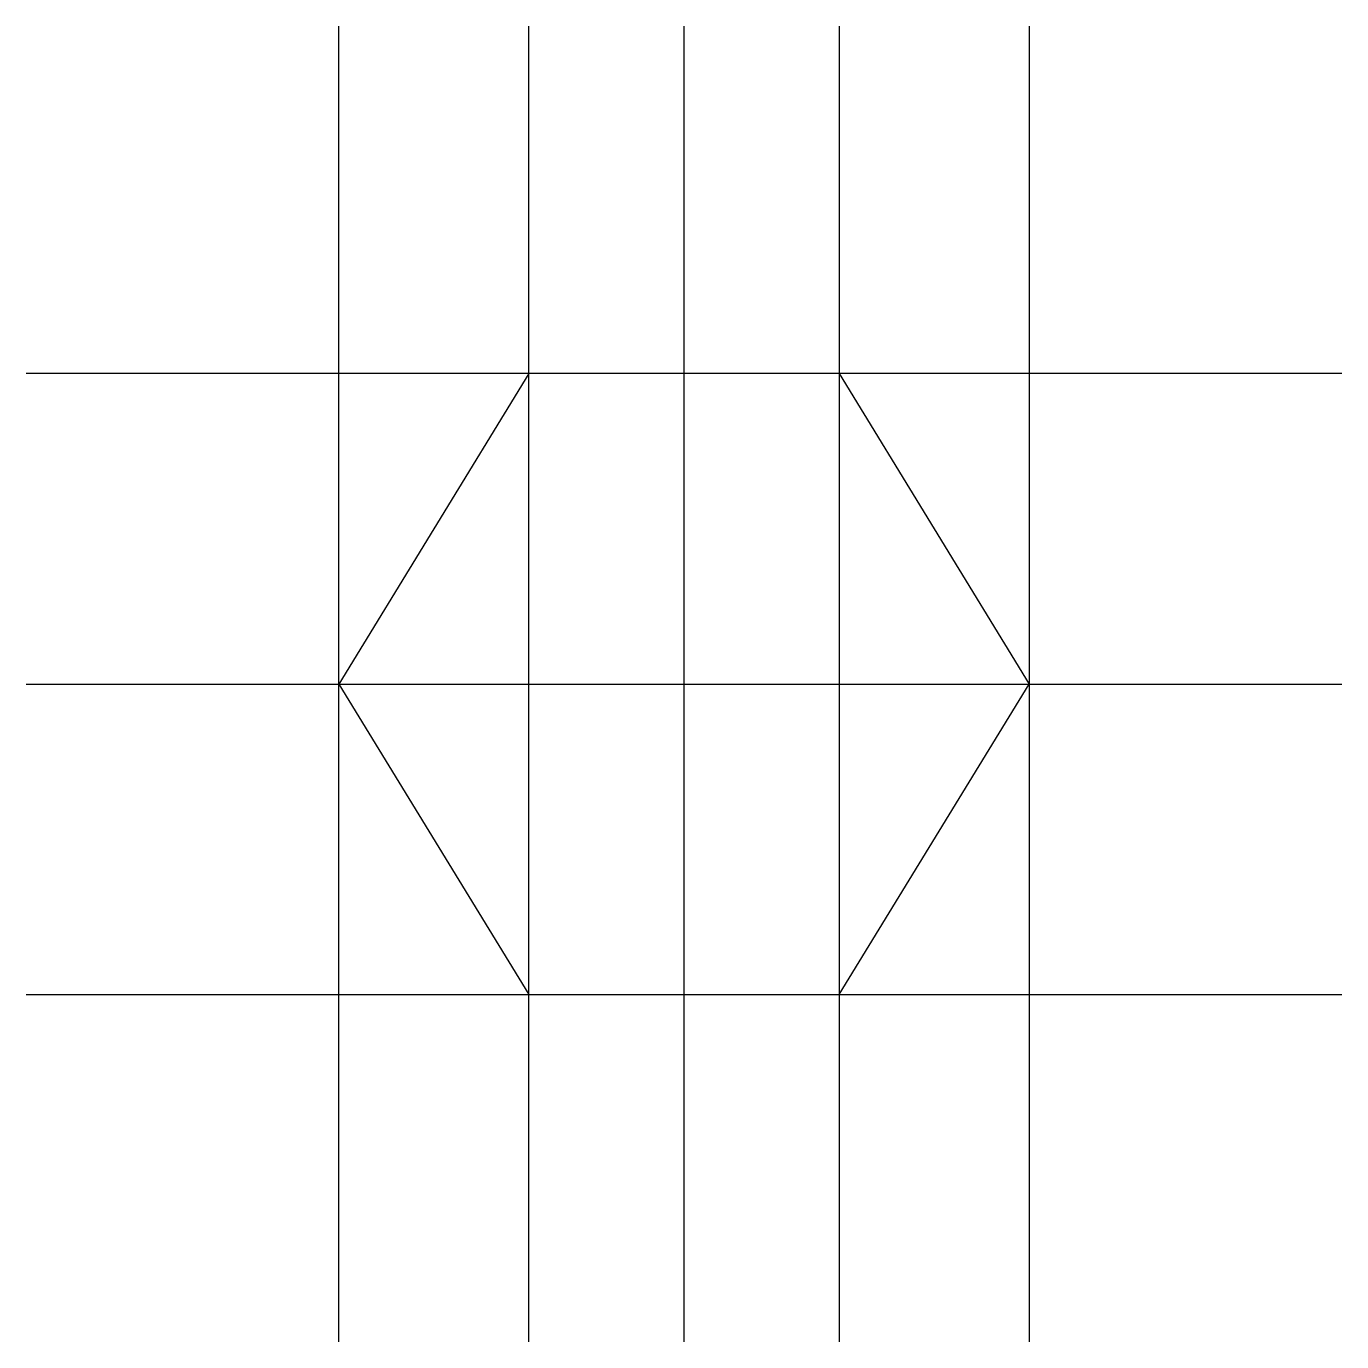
# Model space of a CAD drawing. Extents: x -18 to 18, y -18 to 18.
import ezdxf

# ---------------------------------------------------------------- set-up
doc = ezdxf.new("R2010")
doc.units = 0
doc.layers.get('0').update_dxf_attribs({"linetype": 'CONTINUOUS'})

msp = doc.modelspace()

# ---------------------------------------------------------------- linework, layer by layer
at = {"linetype": 'CONTINUOUS'}
for p, q in [((-9.45, -18), (-9.45, 18)), ((-4.25, -18), (-4.25, 18)), ((0, -18), (0, 18)), ((4.25, 18), (4.25, -18)), ((9.45, 18), (9.45, -18)), ((18, 8.5), (-18, 8.5)), ((-4.25, 8.5), (-9.45, 0)), ((4.25, 8.5), (-4.25, 8.5)), ((4.25, 8.5), (9.45, 0)), ((-18, 0), (18, 0)), ((-9.45, 0), (-4.25, -8.5)), ((4.25, -8.5), (9.45, 0)), ((-18, -8.5), (18, -8.5)), ((-4.25, -8.5), (4.25, -8.5))]:
    msp.add_line(p, q, dxfattribs=at)

doc.saveas('drawing.dxf')
